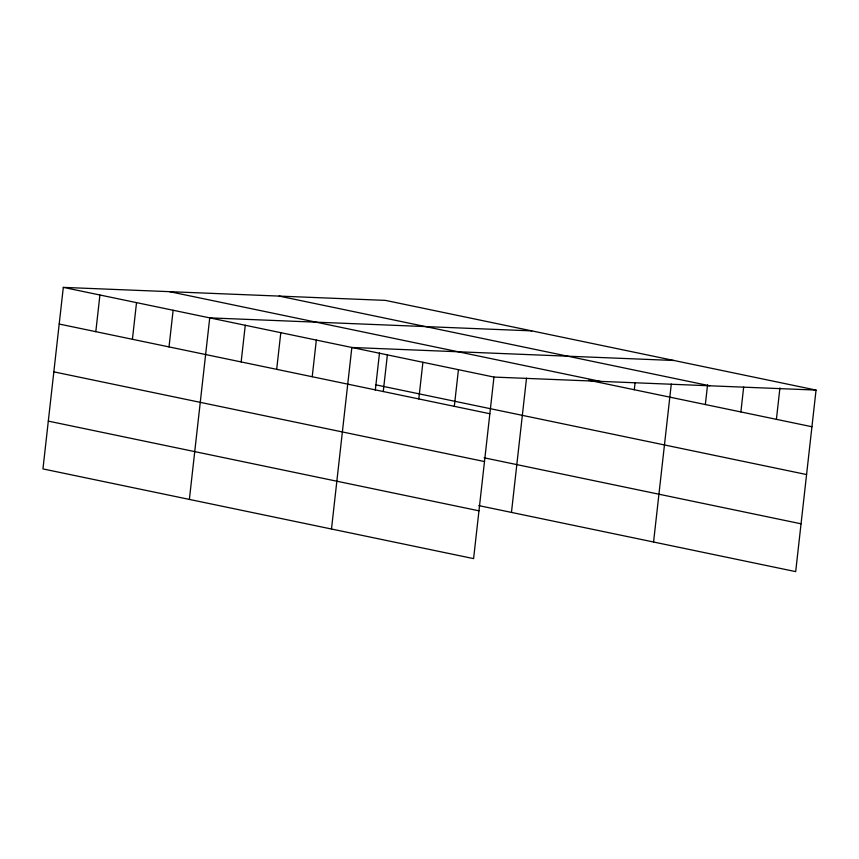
<?xml version="1.0" encoding="UTF-8"?>
<svg xmlns="http://www.w3.org/2000/svg" width="859" height="859" viewBox="0 0 859 859"><rect width="100%" height="100%" fill="white"/><g stroke="black" fill="none" stroke-linecap="round" stroke-linejoin="round"><path stroke-width="1.29" d="M63.308 287.378L42.95 468.917L473.599 558.618L493.968 377.08L63.308 287.378L385.401 300.382L816.05 390.083L795.692 571.622L478.774 505.607M95.811 331.66L99.923 295.002M132.415 339.284L136.527 302.626M169.019 346.918L173.131 310.249M189.377 499.423L209.736 317.873L531.818 330.876M241.154 361.94L245.266 325.271M276.684 369.338L280.796 332.68M312.214 376.736L316.327 340.078M331.488 529.026L351.846 347.476L673.939 360.479M375.319 390.179L379.495 352.974M383.264 391.543L387.377 354.874M418.795 398.941L422.907 362.273M454.325 406.339L458.438 369.681M511.459 512.415L526.513 378.164M634.296 389.739L635.026 383.189M653.57 542.018L671.287 384.048M705.346 404.535L707.558 384.896M740.877 411.944L743.669 387.065M776.407 419.342L779.929 387.914M493.968 377.08L816.05 390.083M279.111 296.087L709.759 385.788M169.599 291.663L600.258 381.364M588.608 380.226L811.938 426.74M375.92 384.853L806.58 474.555M59.196 324.036L489.855 413.737M484.132 457.804L801.05 523.807M53.838 371.85L484.497 461.551M48.308 421.114L478.968 510.815"/></g></svg>
